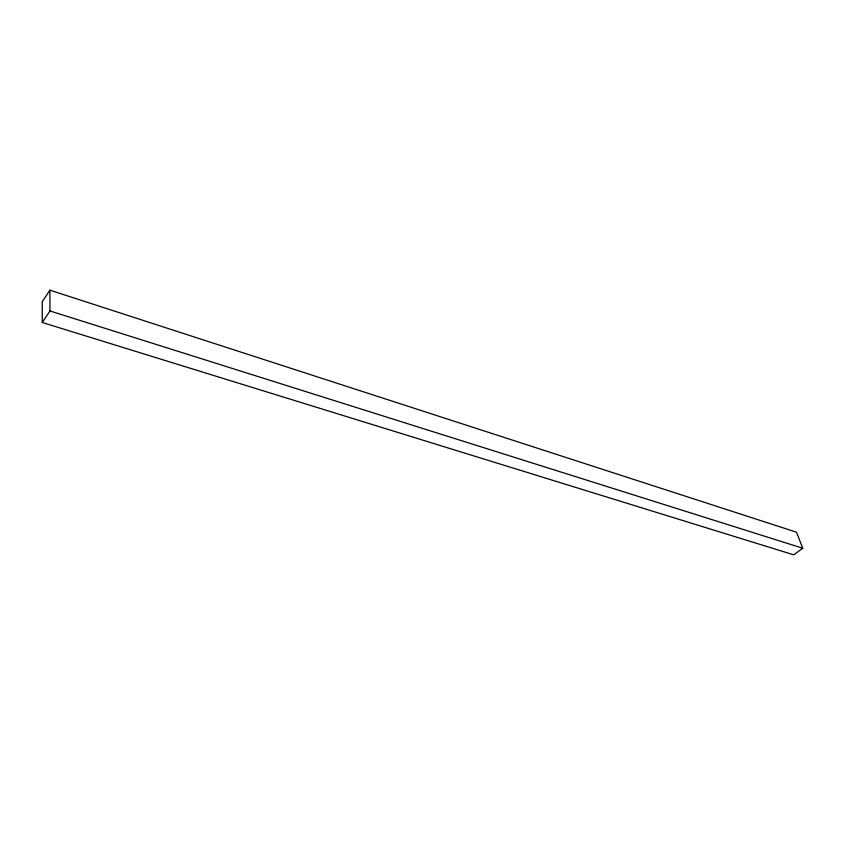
<?xml version="1.0" encoding="UTF-8"?>
<svg xmlns="http://www.w3.org/2000/svg" width="845" height="845" viewBox="0 0 845 845"><rect width="100%" height="100%" fill="white"/><g stroke="black" fill="none" stroke-linecap="round" stroke-linejoin="round"><path stroke-width="1.27" d="M42.25 322.494L42.25 301.707L49.897 290.173L796.486 532.192L802.75 548.236L793.73 554.827L42.25 322.494L49.992 310.971L49.897 290.173M49.992 310.971L802.75 548.236"/></g></svg>
